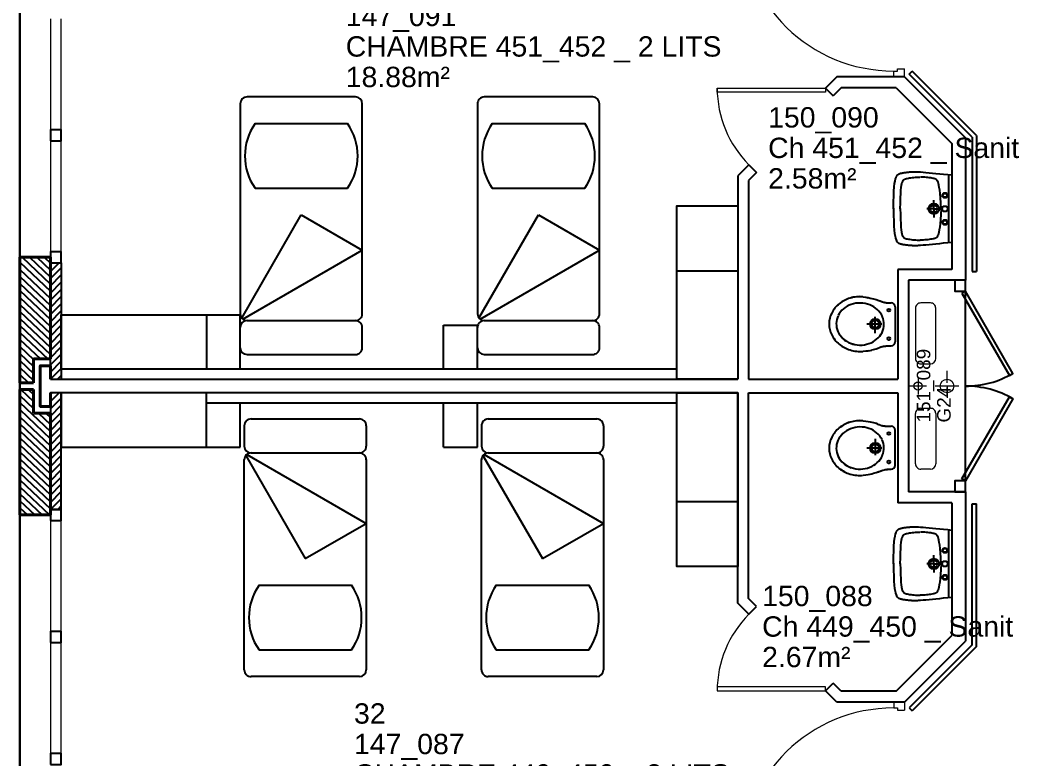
# Model space of a CAD drawing. Header units: metres. Extents: x -8 to 211, y -5 to 116.
# Drawn here: x 143.8 to 151.17, y 86.2 to 91.65 of the extents above; entities that cross this region are included whole.
import ezdxf

# ---------------------------------------------------------------- set-up
doc = ezdxf.new("R2010")
doc.units = ezdxf.units.M
doc.header["$LTSCALE"] = 0.6
doc.header["$MEASUREMENT"] = 0
doc.linetypes.add('CONTINU', pattern=[0])
doc.layers.get('0').update_dxf_attribs({"linetype": 'CONTINUOUS'})
for name, color, linetype in [('006 sanitaire', 5, 'CONTINUOUS'), ('009 main courante', 181, 'CONTINUOUS'), ('400 Lits', 150, 'CONTINUOUS'), ('A_AGENC', 204, 'CONTINUOUS'), ('A_EQMP', 142, 'CONTINUOUS'), ('A_Etiqu_Gaine', 8, 'CONTINUOUS'), ('A_Etiqu_Gaine_ancien', 8, 'CONTINUOUS'), ('A_Etiqu_Gaine_code', 8, 'CONTINUOUS'), ('A_Etiqu_Local', 8, 'CONTINUOUS'), ('A_Etiqu_Local_ancien', 8, 'CONTINUOUS'), ('A_HACH_CLOIS', 7, 'CONTINU'), ('A_HACH_STRUC', 7, 'CONTINUOUS'), ('A_MUR_CLOIS', 8, 'CONTINU'), ('A_MURS_ALÈG', 7, 'CONTINU')]:
    doc.layers.add(name, color=color, linetype=linetype)
for name, color, linetype, lineweight in [('A_CHASS', 4, 'CONTINU', 0), ('A_MURS_STRU', 7, 'CONTINU', 40), ('A_PORTE', 8, 'CONTINU', 0), ('A_SANI', 5, 'CONTINU', 0), ('CONTOUR', 54, 'CONTINUOUS', 30)]:
    doc.layers.add(name, color=color, linetype=linetype, lineweight=lineweight)
doc.styles.add('Attribut', font='arial.ttf')

# ---------------------------------------------------------------- blocks, each defined once
blk = doc.blocks.new('A_Etiqu_Local')
at = {"style": 'Attribut', "flags": 1}
for tag, p in [('CODE_HOPITAL', (-0.4463, 1.632)), ('CODE_SITE', (-0.4463, 1.407)), ('CODE_BATIMENT', (-0.4463, 1.182)), ('CODE_SECTEUR', (-0.4463, 0.957)), ('CODE_ETAGE', (-0.4463, 0.732)), ('NOM_NORMALISE', (-0.4463, -0.843)), ('SECTEUR_ACTIVITE', (-0.4463, -1.068)), ('SOUS_SECTEUR_ACTIVITE', (-0.4463, -1.293)), ('VOLUME', (-0.4463, -1.518)), ('SERVICE', (-0.4463, -1.743)), ('CODE_UG', (-0.4463, -1.968)), ('CODE_UA', (-0.4463, -2.193)), ('CODE_POLE', (-0.4463, -2.418)), ('OCCUPANT_EXTERNE', (-0.4463, -2.643)), ('DISPONIBILITE', (-0.4463, -2.868)), ('ACCES_HANDICAPES', (-0.4463, -3.093)), ('NATURE_SOL', (-0.4463, -3.318)), ('RISQUE_LABORATOIRE', (-0.4463, -3.543)), ('AMIANTE', (-0.4463, -3.768))]:
    blk.add_attdef(tag, p, '', height=0.15, dxfattribs=at)
at = {"layer": 'A_Etiqu_Local', "style": 'Attribut'}
for tag, p in [('CODE_PIECE', (-0.4463, 0.282)), ('NOM_USAGE', (-0.4463, 0.057)), ('SURFACE', (-0.4463, -0.168))]:
    blk.add_attdef(tag, p, '', height=0.15, dxfattribs=at)
at = {"layer": 'A_Etiqu_Local_ancien', "style": 'Attribut'}
blk.add_attdef('CODE_PIECE_ANCIEN', (-0.4463, 0.507), '', height=0.15, dxfattribs=at)
blk = doc.blocks.new('A_Etiqu_Gaine')
at = {"style": 'Attribut', "flags": 1}
for tag, p in [('CODE_HOPITAL', (-0.4323, 0.8651)), ('CODE_SITE', (-0.4323, 0.7151)), ('CODE_BATIMENT', (-0.4323, 0.5651)), ('CODE_SECTEUR', (-0.4323, 0.4151)), ('CODE_ETAGE', (-0.4323, 0.2651)), ('NOM_NORMALISE', (-0.4323, -0.3349)), ('SECTEUR_ACTIVITE', (-0.4323, -0.4849)), ('SOUS_SECTEUR_ACTIVITE', (-0.4323, -0.6349)), ('SURFACE', (-0.4323, -0.7849)), ('CODE_UG', (-0.4323, -0.9349)), ('CODE_POLE', (-0.4323, -1.0849)), ('AMIANTE', (-0.4323, -1.2349))]:
    blk.add_attdef(tag, p, '', height=0.1, dxfattribs=at)
at = {"layer": 'A_Etiqu_Gaine', "style": 'Attribut'}
blk.add_attdef('NOM_USAGE', (-0.4323, -0.1849), '', height=0.1, dxfattribs=at)
at = {"layer": 'A_Etiqu_Gaine_ancien', "style": 'Attribut'}
blk.add_attdef('CODE_PIECE_ANCIEN', (-0.4323, 0.1151), '', height=0.1, dxfattribs=at)
at = {"layer": 'A_Etiqu_Gaine_code', "style": 'Attribut'}
blk.add_attdef('CODE_PIECE', (-0.4323, -0.0349), '', height=0.1, dxfattribs=at)
blk = doc.blocks.new('A$C26E73A60')
at = {"layer": '006 sanitaire', "linetype": 'Continuous'}
for p, q in [((0.0233, 0.5101), (0.0278, 0.5167)), ((0.0278, 0.5167), (0.0302, 0.5195)), ((0.0302, 0.5195), (0.0327, 0.5219)), ((0.0327, 0.5219), (0.0354, 0.524)), ((0.0354, 0.524), (0.0382, 0.5259)), ((0.0382, 0.5259), (0.0413, 0.5276)), ((0.0413, 0.5276), (0.0447, 0.5291)), ((0.0447, 0.5291), (0.0483, 0.5305)), ((0.0483, 0.5305), (0.0524, 0.5317)), ((0.0524, 0.5317), (0.0568, 0.5328)), ((0.0568, 0.5328), (0.0616, 0.5339)), ((0.0616, 0.5339), (0.067, 0.5349)), ((0.067, 0.5349), (0.0727, 0.5359)), ((0.0727, 0.5359), (0.0787, 0.5369)), ((0.0787, 0.5369), (0.085, 0.5378)), ((0.085, 0.5378), (0.0915, 0.5386)), ((0.0915, 0.5386), (0.098, 0.5395)), ((0.098, 0.5395), (0.1046, 0.5402)), ((0.1046, 0.5402), (0.1111, 0.5409)), ((0.1111, 0.5409), (0.1175, 0.5415)), ((0.1175, 0.5415), (0.1237, 0.5421)), ((0.1237, 0.5421), (0.1296, 0.5425)), ((0.1296, 0.5425), (0.1353, 0.5429)), ((0.1353, 0.5429), (0.1409, 0.5432)), ((0.1409, 0.5432), (0.1465, 0.5434)), ((0.1465, 0.5434), (0.1522, 0.5435)), ((0.1522, 0.5435), (0.158, 0.5436)), ((0.158, 0.5436), (0.164, 0.5435)), ((0.164, 0.5435), (0.1704, 0.5433)), ((0.1704, 0.5433), (0.1772, 0.5431)), ((0.1772, 0.5431), (0.1845, 0.5427)), ((0.1845, 0.5427), (0.2008, 0.5416)), ((0.2008, 0.5416), (0.2194, 0.5402)), ((0.2194, 0.5402), (0.2401, 0.5384)), ((0.2401, 0.5384), (0.2627, 0.5362)), ((0.2627, 0.5362), (0.2872, 0.5339)), ((0.2872, 0.5339), (0.3133, 0.5313)), ((0.3133, 0.5313), (0.341, 0.5285)), ((0.341, 0.5285), (0.37, 0.5256)), ((0.37, 0.5256), (0.4003, 0.5225)), ((0.4003, 0.5225), (0.4317, 0.5194)), ((0.4068, 0.5194), (0.4068, 0.0241)), ((0.4317, 0.5194), (0.4317, 0.0241)), ((0.006, 0.4312), (0.0087, 0.4555)), ((0.0087, 0.4555), (0.0118, 0.4748)), ((0.0118, 0.4748), (0.0152, 0.4899)), ((0.0152, 0.4899), (0.0191, 0.5014)), ((0.0191, 0.5014), (0.0233, 0.5101)), ((0.0572, 0.4282), (0.0596, 0.4447)), ((0.0596, 0.4447), (0.0622, 0.4574)), ((0.0622, 0.4574), (0.0652, 0.4671)), ((0.0652, 0.4671), (0.0683, 0.4744)), ((0.0683, 0.4744), (0.0716, 0.4798)), ((0.0716, 0.4798), (0.0733, 0.482)), ((0.0733, 0.482), (0.0751, 0.4839)), ((0.0751, 0.4839), (0.077, 0.4856)), ((0.077, 0.4856), (0.0789, 0.487)), ((0.0789, 0.487), (0.081, 0.4883)), ((0.081, 0.4883), (0.0833, 0.4894)), ((0.0833, 0.4894), (0.0858, 0.4904)), ((0.0858, 0.4904), (0.0885, 0.4913)), ((0.0885, 0.4913), (0.0914, 0.4922)), ((0.0914, 0.4922), (0.0947, 0.493)), ((0.0947, 0.493), (0.102, 0.4946)), ((0.102, 0.4946), (0.1103, 0.4961)), ((0.1103, 0.4961), (0.1196, 0.4976)), ((0.1196, 0.4976), (0.1295, 0.499)), ((0.1295, 0.499), (0.14, 0.5003)), ((0.14, 0.5003), (0.1509, 0.5015)), ((0.1509, 0.5015), (0.162, 0.5025)), ((0.162, 0.5025), (0.1731, 0.5033)), ((0.1731, 0.5033), (0.1842, 0.5039)), ((0.1842, 0.5039), (0.195, 0.5043)), ((0.21, 0.5039), (0.1993, 0.5043)), ((0.2211, 0.5033), (0.21, 0.5039)), ((0.2322, 0.5025), (0.2211, 0.5033)), ((0.2433, 0.5015), (0.2322, 0.5025)), ((0.2542, 0.5003), (0.2433, 0.5015)), ((0.2647, 0.499), (0.2542, 0.5003)), ((0.2747, 0.4976), (0.2647, 0.499)), ((0.2839, 0.4961), (0.2747, 0.4976)), ((0.2922, 0.4946), (0.2839, 0.4961)), ((0.2996, 0.493), (0.2922, 0.4946)), ((0.3028, 0.4922), (0.2996, 0.493)), ((0.3057, 0.4913), (0.3028, 0.4922)), ((0.3084, 0.4904), (0.3057, 0.4913)), ((0.3109, 0.4894), (0.3084, 0.4904)), ((0.3132, 0.4883), (0.3109, 0.4894)), ((0.3153, 0.487), (0.3132, 0.4883)), ((0.3173, 0.4856), (0.3153, 0.487)), ((0.3191, 0.4839), (0.3173, 0.4856)), ((0.3209, 0.482), (0.3191, 0.4839)), ((0.3226, 0.4798), (0.3209, 0.482)), ((0.3259, 0.4744), (0.3226, 0.4798)), ((0.3291, 0.4671), (0.3259, 0.4744)), ((0.3322, 0.4574), (0.3291, 0.4671)), ((0.3353, 0.4447), (0.3322, 0.4574)), ((0.3382, 0.4282), (0.3353, 0.4447)), ((0.002, 0.3648), (0.0038, 0.4012)), ((0.0038, 0.4012), (0.006, 0.4312)), ((0.0521, 0.3508), (0.0534, 0.3819)), ((0.0534, 0.3819), (0.0551, 0.4075)), ((0.0551, 0.4075), (0.0572, 0.4282)), ((0.3412, 0.4075), (0.3382, 0.4282)), ((0.3441, 0.3819), (0.3412, 0.4075)), ((0.347, 0.3508), (0.3441, 0.3819)), ((0, 0.2698), (0.0008, 0.3212)), ((0.0008, 0.3212), (0.002, 0.3648)), ((0.0508, 0.2696), (0.0512, 0.3135)), ((0.0512, 0.3135), (0.0521, 0.3508)), ((0.2982, 0.2698), (0.2982, 0.333)), ((0.3499, 0.3135), (0.347, 0.3508)), ((0.3529, 0.2696), (0.3499, 0.3135)), ((0, 0.2737), (0.0008, 0.2223)), ((0.0008, 0.2223), (0.002, 0.1788)), ((0.0508, 0.2729), (0.0512, 0.229)), ((0.0512, 0.229), (0.0521, 0.1917)), ((0.2982, 0.2698), (0.2471, 0.2698)), ((0.2982, 0.2698), (0.2982, 0.2066)), ((0.2982, 0.2698), (0.3492, 0.2698)), ((0.3499, 0.229), (0.347, 0.1917)), ((0.3529, 0.2729), (0.3499, 0.229)), ((0.002, 0.1788), (0.0038, 0.1423)), ((0.0521, 0.1917), (0.0534, 0.1606)), ((0.0534, 0.1606), (0.0551, 0.135)), ((0.3441, 0.1606), (0.3412, 0.135)), ((0.347, 0.1917), (0.3441, 0.1606)), ((0.0038, 0.1423), (0.006, 0.1124)), ((0.006, 0.1124), (0.0087, 0.0881)), ((0.0087, 0.0881), (0.0118, 0.0687)), ((0.0551, 0.135), (0.0572, 0.1143)), ((0.0572, 0.1143), (0.0596, 0.0979)), ((0.0596, 0.0979), (0.0622, 0.0851)), ((0.0622, 0.0851), (0.0652, 0.0754)), ((0.0652, 0.0754), (0.0683, 0.0681)), ((0.3291, 0.0754), (0.3259, 0.0681)), ((0.3322, 0.0851), (0.3291, 0.0754)), ((0.3353, 0.0979), (0.3322, 0.0851)), ((0.3382, 0.1143), (0.3353, 0.0979)), ((0.3412, 0.135), (0.3382, 0.1143)), ((0.0118, 0.0687), (0.0152, 0.0537)), ((0.0152, 0.0537), (0.0191, 0.0422)), ((0.0191, 0.0422), (0.0233, 0.0334)), ((0.0233, 0.0334), (0.0278, 0.0268)), ((0.0278, 0.0268), (0.0302, 0.0241)), ((0.0302, 0.0241), (0.0327, 0.0217)), ((0.0327, 0.0217), (0.0354, 0.0195)), ((0.0354, 0.0195), (0.0382, 0.0176)), ((0.0382, 0.0176), (0.0413, 0.0159)), ((0.0413, 0.0159), (0.0447, 0.0144)), ((0.0447, 0.0144), (0.0483, 0.0131)), ((0.0483, 0.0131), (0.0524, 0.0119)), ((0.0524, 0.0119), (0.0568, 0.0108)), ((0.0568, 0.0108), (0.0616, 0.0097)), ((0.0616, 0.0097), (0.067, 0.0087)), ((0.067, 0.0087), (0.0727, 0.0077)), ((0.0683, 0.0681), (0.0716, 0.0627)), ((0.0716, 0.0627), (0.0733, 0.0605)), ((0.0727, 0.0077), (0.0787, 0.0067)), ((0.0733, 0.0605), (0.0751, 0.0586)), ((0.0751, 0.0586), (0.077, 0.0569)), ((0.077, 0.0569), (0.0789, 0.0555)), ((0.0787, 0.0067), (0.085, 0.0058)), ((0.0789, 0.0555), (0.081, 0.0542)), ((0.081, 0.0542), (0.0833, 0.0531)), ((0.0833, 0.0531), (0.0858, 0.0521)), ((0.085, 0.0058), (0.0915, 0.0049)), ((0.0858, 0.0521), (0.0885, 0.0512)), ((0.0885, 0.0512), (0.0914, 0.0503)), ((0.0914, 0.0503), (0.0947, 0.0495)), ((0.0915, 0.0049), (0.098, 0.0041)), ((0.0947, 0.0495), (0.102, 0.0479)), ((0.098, 0.0041), (0.1046, 0.0034)), ((0.102, 0.0479), (0.1103, 0.0464)), ((0.1046, 0.0034), (0.1111, 0.0027)), ((0.1103, 0.0464), (0.1196, 0.0449)), ((0.1111, 0.0027), (0.1175, 0.002)), ((0.1175, 0.002), (0.1237, 0.0015)), ((0.1196, 0.0449), (0.1297, 0.0435)), ((0.1237, 0.0015), (0.1296, 0.001)), ((0.1296, 0.001), (0.1353, 0.0006)), ((0.1297, 0.0435), (0.1403, 0.0422)), ((0.1353, 0.0006), (0.1409, 0.0004)), ((0.1403, 0.0422), (0.1514, 0.041)), ((0.1409, 0.0004), (0.1465, 0.0001)), ((0.1465, 0.0001), (0.1522, 0)), ((0.1514, 0.041), (0.1627, 0.04)), ((0.1522, 0), (0.158, 0)), ((0.158, 0), (0.164, 0.0001)), ((0.1627, 0.04), (0.1743, 0.0392)), ((0.164, 0.0001), (0.1704, 0.0002)), ((0.1704, 0.0002), (0.1772, 0.0005)), ((0.1743, 0.0392), (0.1858, 0.0385)), ((0.1772, 0.0005), (0.1845, 0.0009)), ((0.1845, 0.0009), (0.2008, 0.002)), ((0.1858, 0.0385), (0.1971, 0.0382)), ((0.2085, 0.0385), (0.1971, 0.0382)), ((0.2008, 0.002), (0.2194, 0.0034)), ((0.22, 0.0392), (0.2085, 0.0385)), ((0.2194, 0.0034), (0.2401, 0.0052)), ((0.2315, 0.04), (0.22, 0.0392)), ((0.2429, 0.041), (0.2315, 0.04)), ((0.2401, 0.0052), (0.2627, 0.0073)), ((0.2539, 0.0422), (0.2429, 0.041)), ((0.2646, 0.0435), (0.2539, 0.0422)), ((0.2627, 0.0073), (0.2872, 0.0097)), ((0.2746, 0.0449), (0.2646, 0.0435)), ((0.2839, 0.0464), (0.2746, 0.0449)), ((0.2922, 0.0479), (0.2839, 0.0464)), ((0.2872, 0.0097), (0.3133, 0.0123)), ((0.2996, 0.0495), (0.2922, 0.0479)), ((0.3028, 0.0503), (0.2996, 0.0495)), ((0.3057, 0.0512), (0.3028, 0.0503)), ((0.3084, 0.0521), (0.3057, 0.0512)), ((0.3109, 0.0531), (0.3084, 0.0521)), ((0.3132, 0.0542), (0.3109, 0.0531)), ((0.3153, 0.0555), (0.3132, 0.0542)), ((0.3133, 0.0123), (0.341, 0.0151)), ((0.3173, 0.0569), (0.3153, 0.0555)), ((0.3191, 0.0586), (0.3173, 0.0569)), ((0.3209, 0.0605), (0.3191, 0.0586)), ((0.3226, 0.0627), (0.3209, 0.0605)), ((0.3259, 0.0681), (0.3226, 0.0627)), ((0.341, 0.0151), (0.37, 0.018)), ((0.37, 0.018), (0.4003, 0.021)), ((0.4003, 0.021), (0.4317, 0.0241))]:
    blk.add_line(p, q, dxfattribs=at)
for centre, radius in [((0.3797, 0.3693), 0.0189), ((0.3797, 0.3693), 0.0144), ((0.2982, 0.2698), 0.0387), ((0.2982, 0.2698), 0.0274), ((0.3797, 0.2698), 0.0204), ((0.3797, 0.1703), 0.0189), ((0.3797, 0.1703), 0.0144)]:
    blk.add_circle(centre, radius, dxfattribs=at)

msp = doc.modelspace()

# ---------------------------------------------------------------- hatches: boundary and pattern name
at = {"layer": 'A_HACH_CLOIS'}
h = msp.add_hatch(dxfattribs=at)
h.set_pattern_fill('ANSI31', color=8, scale=0.3, style=0)
h.set_pattern_definition([(45, (144.02486, 88.996545), (-0.0265165, 0.0265165), [])])
h.paths.add_polyline_path([(144.1049, 89.8562), (144.0249, 89.8562), (144.0249, 88.9965), (144.1049, 88.9965)])
h = msp.add_hatch(dxfattribs=at)
h.set_pattern_fill('ANSI31', color=8, scale=0.3, style=0)
h.set_pattern_definition([(45, (144.02486, 88.03606), (-0.0265165, 0.0265165), [])])
h.paths.add_polyline_path([(144.1049, 88.8962), (144.0249, 88.8962), (144.0249, 88.0361), (144.1049, 88.0361)])
at = {"layer": 'A_HACH_STRUC', "linetype": 'Continuous'}
h = msp.add_hatch(dxfattribs=at)
h.set_pattern_fill('ANSI31', color=8, scale=0.3, angle=-88.5553, style=0)
h.set_pattern_definition([(316.4447, (143.799855, 87.996454), (0.02583954, 0.0271766), [])])
h.paths.add_polyline_path([(144.0249, 89.8962), (143.7999, 89.8962), (143.7999, 88.9713), (143.8999, 88.9713), (143.8999, 89.1463), (144.0249, 89.1463)])
h.paths.add_polyline_path([(144.0249, 88.7463), (143.8999, 88.7463), (143.8999, 88.9213), (143.7999, 88.9213), (143.7999, 87.9965), (144.0249, 87.9965), (144.0249, 88.0361)])

# ---------------------------------------------------------------- linework, layer by layer
at = {"layer": '006 sanitaire', "color": 8, "linetype": 'Continuous'}
for p, q in [((150.0193, 89.6045), (150.0386, 89.6016)), ((150.0386, 89.6016), (150.0558, 89.5987)), ((150.0386, 89.6012), (150.0558, 89.5983)), ((150.0558, 89.5987), (150.071, 89.5958)), ((150.071, 89.5958), (150.0843, 89.593)), ((150.071, 89.5954), (150.0843, 89.5926)), ((150.0843, 89.593), (150.096, 89.5903)), ((150.0843, 89.5926), (150.096, 89.5899)), ((150.096, 89.5903), (150.1061, 89.5876)), ((150.1061, 89.5876), (150.1149, 89.5851)), ((150.1061, 89.5873), (150.1149, 89.5847)), ((150.1149, 89.5847), (150.1225, 89.5824)), ((150.1225, 89.5827), (150.1291, 89.5805)), ((150.1291, 89.5801), (150.1348, 89.5781)), ((150.1348, 89.5785), (150.1374, 89.5775)), ((150.1374, 89.5771), (150.1399, 89.5762)), ((150.1399, 89.5762), (150.1422, 89.5754)), ((150.1422, 89.5754), (150.1444, 89.5745)), ((150.1444, 89.5749), (150.1466, 89.5741)), ((150.1444, 89.5745), (150.1466, 89.5737)), ((150.1466, 89.5737), (150.1487, 89.5729)), ((150.1487, 89.5729), (150.1507, 89.5722)), ((150.1507, 89.5725), (150.1528, 89.5718)), ((150.1507, 89.5722), (150.1528, 89.5714)), ((150.1528, 89.5714), (150.1548, 89.5707)), ((150.1548, 89.5711), (150.1569, 89.5703)), ((150.1569, 89.5703), (150.159, 89.5696)), ((150.159, 89.5696), (150.1612, 89.5689)), ((150.159, 89.5692), (150.1612, 89.5685)), ((150.1612, 89.5685), (150.1634, 89.5678)), ((150.1634, 89.5681), (150.1657, 89.5674)), ((150.1634, 89.5678), (150.1657, 89.5671)), ((150.1657, 89.5671), (150.1679, 89.5664)), ((150.1679, 89.5668), (150.1702, 89.5661)), ((150.1679, 89.5664), (150.1702, 89.5657)), ((150.1702, 89.5661), (150.1725, 89.5655)), ((150.1725, 89.5655), (150.1748, 89.5649)), ((150.1725, 89.5651), (150.1748, 89.5645)), ((150.1748, 89.5649), (150.1771, 89.5643)), ((150.1748, 89.5645), (150.1771, 89.5639)), ((150.1771, 89.5643), (150.1793, 89.5638)), ((150.1771, 89.5639), (150.1793, 89.5634)), ((150.1793, 89.5638), (150.1837, 89.5629)), ((150.1793, 89.5634), (150.1837, 89.5626)), ((150.1837, 89.5629), (150.1881, 89.5622)), ((150.1837, 89.5626), (150.1881, 89.5618)), ((150.1881, 89.5618), (150.1924, 89.5613)), ((150.1924, 89.5613), (150.1966, 89.5609)), ((150.1966, 89.5613), (150.2009, 89.561)), ((150.2009, 89.5606), (150.2052, 89.5604)), ((150.2052, 89.5604), (150.2096, 89.5603)), ((150.2096, 89.5603), (150.214, 89.5602)), ((150.214, 89.5602), (150.2186, 89.5602)), ((150.2186, 89.5606), (150.2234, 89.5606)), ((150.2186, 89.5602), (150.2234, 89.5602)), ((150.2234, 89.5606), (150.2265, 89.5604)), ((150.2554, 89.5301), (150.2554, 89.2729)), ((150.1584, 89.4043), (150.0461, 89.4043)), ((150.1096, 89.3359), (150.1096, 89.458)), ((150.0193, 89.2037), (150.0386, 89.2054)), ((150.0386, 89.2058), (150.0558, 89.2079)), ((150.0386, 89.2054), (150.0558, 89.2075)), ((150.0558, 89.2075), (150.071, 89.21)), ((150.071, 89.21), (150.0843, 89.2126)), ((150.0843, 89.213), (150.096, 89.2158)), ((150.096, 89.2158), (150.1061, 89.2188)), ((150.096, 89.2155), (150.1061, 89.2184)), ((150.1061, 89.2184), (150.1149, 89.2213)), ((150.1149, 89.2217), (150.1225, 89.2245)), ((150.1225, 89.2241), (150.1291, 89.2268)), ((150.1291, 89.2272), (150.1348, 89.2296)), ((150.1348, 89.2296), (150.1374, 89.2307)), ((150.1374, 89.2307), (150.1399, 89.2317)), ((150.1399, 89.2317), (150.1422, 89.2327)), ((150.1422, 89.2327), (150.1444, 89.2336)), ((150.1444, 89.2332), (150.1466, 89.234)), ((150.1466, 89.2344), (150.1487, 89.2351)), ((150.1487, 89.2348), (150.1507, 89.2355)), ((150.1507, 89.2358), (150.1528, 89.2365)), ((150.1507, 89.2355), (150.1528, 89.2361)), ((150.1528, 89.2361), (150.1548, 89.2367)), ((150.1548, 89.2371), (150.1569, 89.2377)), ((150.1548, 89.2367), (150.1569, 89.2373)), ((150.1569, 89.2377), (150.159, 89.2382)), ((150.159, 89.2382), (150.1612, 89.2387)), ((150.1612, 89.2387), (150.1634, 89.2392)), ((150.1612, 89.2383), (150.1634, 89.2388)), ((150.1634, 89.2392), (150.1657, 89.2396)), ((150.1634, 89.2388), (150.1657, 89.2392)), ((150.1657, 89.2392), (150.1679, 89.2396)), ((150.1679, 89.24), (150.1702, 89.2404)), ((150.1679, 89.2396), (150.1702, 89.24)), ((150.1702, 89.24), (150.1725, 89.2403)), ((150.1725, 89.2403), (150.1748, 89.2406)), ((150.1748, 89.241), (150.1771, 89.2413)), ((150.1771, 89.2413), (150.1793, 89.2415)), ((150.1793, 89.2415), (150.1837, 89.242)), ((150.1837, 89.242), (150.1881, 89.2423)), ((150.1837, 89.2416), (150.1881, 89.242)), ((150.1881, 89.2423), (150.1924, 89.2426)), ((150.1924, 89.2426), (150.1966, 89.2428)), ((150.1966, 89.2428), (150.2009, 89.243)), ((150.1966, 89.2424), (150.2009, 89.2426)), ((150.2009, 89.2426), (150.2052, 89.2427)), ((150.2052, 89.2427), (150.2096, 89.2428)), ((150.2096, 89.2428), (150.214, 89.2428)), ((150.214, 89.2432), (150.2186, 89.2432)), ((150.2186, 89.2432), (150.2234, 89.2432)), ((150.2186, 89.2428), (150.2234, 89.2428)), ((150.2234, 89.2432), (150.2265, 89.2433)), ((150.2234, 89.2428), (150.2265, 89.2429)), ((150.0193, 88.6898), (150.0386, 88.6881)), ((150.0386, 88.6881), (150.0558, 88.686)), ((150.0558, 88.686), (150.071, 88.6836)), ((150.0558, 88.6856), (150.071, 88.6832)), ((150.071, 88.6836), (150.0843, 88.6809)), ((150.071, 88.6832), (150.0843, 88.6805)), ((150.0843, 88.6809), (150.096, 88.6781)), ((150.0843, 88.6805), (150.096, 88.6777)), ((150.096, 88.6781), (150.1061, 88.6752)), ((150.1061, 88.6752), (150.1149, 88.6722)), ((150.1149, 88.6722), (150.1225, 88.6694)), ((150.1149, 88.6719), (150.1225, 88.669)), ((150.1225, 88.6694), (150.1291, 88.6667)), ((150.1225, 88.669), (150.1291, 88.6664)), ((150.1291, 88.6667), (150.1348, 88.6643)), ((150.1291, 88.6664), (150.1348, 88.6639)), ((150.1348, 88.6643), (150.1374, 88.6632)), ((150.1374, 88.6632), (150.1399, 88.6622)), ((150.1399, 88.6622), (150.1422, 88.6612)), ((150.1422, 88.6612), (150.1444, 88.6604)), ((150.1422, 88.6609), (150.1444, 88.66)), ((150.1444, 88.6604), (150.1466, 88.6595)), ((150.1444, 88.66), (150.1466, 88.6592)), ((150.1466, 88.6595), (150.1487, 88.6588)), ((150.1466, 88.6592), (150.1487, 88.6584)), ((150.1487, 88.6588), (150.1507, 88.6581)), ((150.1487, 88.6584), (150.1507, 88.6577)), ((150.1507, 88.6577), (150.1528, 88.657)), ((150.1528, 88.6574), (150.1548, 88.6568)), ((150.1528, 88.657), (150.1548, 88.6564)), ((150.1548, 88.6564), (150.1569, 88.6559)), ((150.1569, 88.6562), (150.159, 88.6557)), ((150.1569, 88.6559), (150.159, 88.6553)), ((150.159, 88.6553), (150.1612, 88.6548)), ((150.1612, 88.6552), (150.1634, 88.6547)), ((150.1612, 88.6548), (150.1634, 88.6544)), ((150.1634, 88.6544), (150.1657, 88.6539)), ((150.1657, 88.6543), (150.1679, 88.6539)), ((150.1679, 88.6535), (150.1702, 88.6532)), ((150.1702, 88.6536), (150.1725, 88.6532)), ((150.1702, 88.6532), (150.1725, 88.6528)), ((150.1725, 88.6532), (150.1748, 88.6529)), ((150.1725, 88.6528), (150.1748, 88.6525)), ((150.1748, 88.6529), (150.1771, 88.6526)), ((150.1771, 88.6526), (150.1793, 88.6524)), ((150.1771, 88.6522), (150.1793, 88.652)), ((150.1793, 88.6524), (150.1837, 88.6519)), ((150.1793, 88.652), (150.1837, 88.6516)), ((150.1837, 88.6519), (150.1881, 88.6516)), ((150.1881, 88.6516), (150.1924, 88.6513)), ((150.1924, 88.6513), (150.1966, 88.6511)), ((150.1924, 88.6509), (150.1966, 88.6507)), ((150.1966, 88.6507), (150.2009, 88.6506)), ((150.2009, 88.6509), (150.2052, 88.6508)), ((150.2009, 88.6506), (150.2052, 88.6505)), ((150.2052, 88.6508), (150.2096, 88.6508)), ((150.2052, 88.6505), (150.2096, 88.6504)), ((150.2096, 88.6508), (150.214, 88.6508)), ((150.2096, 88.6504), (150.214, 88.6504)), ((150.214, 88.6508), (150.2186, 88.6507)), ((150.214, 88.6504), (150.2186, 88.6504)), ((150.2186, 88.6507), (150.2234, 88.6507)), ((150.2234, 88.6507), (150.2265, 88.6506)), ((150.2554, 88.3635), (150.2554, 88.6206)), ((150.1096, 88.558), (150.1096, 88.4359)), ((150.1584, 88.4896), (150.0461, 88.4896)), ((150.1584, 88.4892), (150.0461, 88.4892)), ((150.0193, 88.289), (150.0386, 88.292)), ((150.0386, 88.2923), (150.0558, 88.2952)), ((150.0558, 88.2952), (150.071, 88.2981)), ((150.071, 88.2977), (150.0843, 88.3005)), ((150.0843, 88.3005), (150.096, 88.3033)), ((150.096, 88.3037), (150.1061, 88.3063)), ((150.096, 88.3033), (150.1061, 88.3059)), ((150.1061, 88.3059), (150.1149, 88.3084)), ((150.1149, 88.3088), (150.1225, 88.3112)), ((150.1225, 88.3112), (150.1291, 88.3134)), ((150.1291, 88.3134), (150.1348, 88.3155)), ((150.1291, 88.313), (150.1348, 88.3151)), ((150.1348, 88.3155), (150.1374, 88.3164)), ((150.1348, 88.3151), (150.1374, 88.316)), ((150.1374, 88.3164), (150.1399, 88.3173)), ((150.1374, 88.316), (150.1399, 88.3169)), ((150.1399, 88.3173), (150.1422, 88.3182)), ((150.1399, 88.3169), (150.1422, 88.3178)), ((150.1422, 88.3182), (150.1444, 88.319)), ((150.1422, 88.3178), (150.1444, 88.3186)), ((150.1444, 88.319), (150.1466, 88.3198)), ((150.1466, 88.3198), (150.1487, 88.3206)), ((150.1466, 88.3195), (150.1487, 88.3202)), ((150.1487, 88.3206), (150.1507, 88.3214)), ((150.1487, 88.3202), (150.1507, 88.321)), ((150.1507, 88.3214), (150.1528, 88.3221)), ((150.1528, 88.3221), (150.1548, 88.3229)), ((150.1528, 88.3217), (150.1548, 88.3225)), ((150.1548, 88.3229), (150.1569, 88.3236)), ((150.1548, 88.3225), (150.1569, 88.3232)), ((150.1569, 88.3236), (150.159, 88.3243)), ((150.159, 88.3239), (150.1612, 88.3247)), ((150.1612, 88.3251), (150.1634, 88.3258)), ((150.1634, 88.3258), (150.1657, 88.3265)), ((150.1657, 88.3265), (150.1679, 88.3272)), ((150.1657, 88.3261), (150.1679, 88.3268)), ((150.1679, 88.3272), (150.1702, 88.3278)), ((150.1702, 88.3274), (150.1725, 88.3281)), ((150.1725, 88.3281), (150.1748, 88.3287)), ((150.1748, 88.3287), (150.1771, 88.3292)), ((150.1771, 88.3296), (150.1793, 88.3301)), ((150.1793, 88.3301), (150.1837, 88.331)), ((150.1837, 88.331), (150.1881, 88.3317)), ((150.1837, 88.3306), (150.1881, 88.3313)), ((150.1881, 88.3317), (150.1924, 88.3322)), ((150.1881, 88.3313), (150.1924, 88.3319)), ((150.1924, 88.3322), (150.1966, 88.3327)), ((150.1924, 88.3319), (150.1966, 88.3323)), ((150.1966, 88.3327), (150.2009, 88.333)), ((150.1966, 88.3323), (150.2009, 88.3326)), ((150.2009, 88.333), (150.2052, 88.3332)), ((150.2009, 88.3326), (150.2052, 88.3328)), ((150.2052, 88.3328), (150.2096, 88.3329)), ((150.2096, 88.3333), (150.214, 88.3333)), ((150.214, 88.3333), (150.2186, 88.3334)), ((150.214, 88.333), (150.2186, 88.333)), ((150.2186, 88.333), (150.2234, 88.333)), ((150.2234, 88.3334), (150.2265, 88.3335)), ((150.2234, 88.333), (150.2265, 88.3331))]:
    msp.add_line(p, q, dxfattribs=at)
for centre, radius in [((150.2093, 89.5068), 0.0105), ((150.2093, 89.5065), 0.0105), ((150.1096, 89.4043), 0.0383), ((150.1096, 89.4039), 0.0276), ((150.2093, 89.2965), 0.0105), ((150.2093, 88.5967), 0.0105), ((150.1096, 88.4896), 0.0383), ((150.1096, 88.4892), 0.0383), ((150.1096, 88.4896), 0.0276), ((150.1096, 88.4892), 0.0276), ((150.2093, 88.3867), 0.0105)]:
    msp.add_circle(centre, radius, dxfattribs=at)
for centre, radius, start, end in [((149.9726, 89.3927), 0.2069, 128.66279, 153.37745), ((149.9726, 89.3924), 0.2069, 128.66279, 153.37745), ((149.9883, 89.3727), 0.232, 106.21991, 128.66193), ((149.9891, 89.3819), 0.1761, 108.91066, 130.2683), ((149.996, 89.3466), 0.2596, 85.01967, 106.22076), ((149.996, 89.3462), 0.2596, 85.01967, 106.22076), ((149.9964, 89.3606), 0.1986, 68.71824, 108.91928), ((150.0046, 89.3816), 0.1761, 47.35982, 68.71746), ((150.2254, 89.5301), 0.03, 359.99998, 87.81649), ((149.9475, 89.4053), 0.1787, 153.37703, 180.00001), ((149.9774, 89.3961), 0.1581, 130.26738, 153.68959), ((150.0168, 89.3952), 0.1581, 23.93857, 47.36079), ((149.9483, 89.4053), 0.1796, 180.00042, 206.51893), ((149.9592, 89.4047), 0.1377, 153.69118, 203.91568), ((150.0354, 89.4035), 0.1377, 333.69025, 23.93902), ((150.0354, 89.4031), 0.1377, 333.69025, 23.93902), ((149.9754, 89.4188), 0.2098, 206.51896, 231.02157), ((149.9754, 89.4185), 0.2098, 206.51896, 231.02157), ((149.9778, 89.4134), 0.1581, 203.93857, 227.36079), ((150.0171, 89.4126), 0.1581, 310.26808, 333.6903), ((150.0171, 89.4122), 0.1581, 310.26808, 333.6903), ((149.9911, 89.4379), 0.2348, 231.02128, 253.30031), ((149.99, 89.4266), 0.1761, 227.36056, 248.7182), ((149.99, 89.4263), 0.1761, 227.36056, 248.7182), ((149.9982, 89.4476), 0.1986, 248.71743, 288.88532), ((149.9982, 89.4473), 0.1986, 248.71743, 288.88532), ((150.0055, 89.4263), 0.1761, 288.91066, 310.2683), ((150.2254, 89.2733), 0.03, 272.18353, 359.99998), ((149.9983, 89.462), 0.26, 253.30068, 274.46337), ((149.9911, 88.4556), 0.2348, 106.69913, 128.97816), ((149.9911, 88.4552), 0.2348, 106.69913, 128.97816), ((149.9983, 88.4315), 0.26, 85.53723, 106.69992), ((149.9983, 88.4312), 0.26, 85.53723, 106.69992), ((149.9754, 88.4751), 0.2098, 128.97884, 153.48144), ((149.9778, 88.4805), 0.1581, 132.63973, 156.06195), ((149.9778, 88.4802), 0.1581, 132.63973, 156.06195), ((149.99, 88.4669), 0.1761, 111.2818, 132.63944), ((149.9982, 88.4463), 0.1986, 71.08941, 111.2684), ((150.0055, 88.4676), 0.1761, 49.73246, 71.09011), ((150.0055, 88.4672), 0.1761, 49.73246, 71.09011), ((150.0171, 88.4814), 0.1581, 26.30915, 49.73137), ((150.2254, 88.6206), 0.03, 359.99998, 87.81648), ((150.2254, 88.6203), 0.03, 359.99998, 87.81648), ((149.9483, 88.4886), 0.1796, 153.48091, 179.99942), ((149.9483, 88.4882), 0.1796, 153.48091, 179.99942), ((149.9592, 88.4888), 0.1377, 156.0615, 206.3221), ((149.9592, 88.4884), 0.1377, 156.0615, 206.3221), ((150.0354, 88.49), 0.1377, 336.0615, 26.28815), ((149.9475, 88.4886), 0.1787, 179.99999, 206.62297), ((149.9475, 88.4882), 0.1787, 179.99999, 206.62297), ((149.9726, 88.5012), 0.2069, 206.62255, 231.33721), ((149.9774, 88.4979), 0.1581, 206.30986, 229.73207), ((149.9774, 88.4975), 0.1581, 206.30986, 229.73207), ((149.9891, 88.5116), 0.1761, 229.73246, 251.09011), ((149.9891, 88.5112), 0.1761, 229.73246, 251.09011), ((150.0046, 88.5116), 0.1761, 291.2818, 312.63944), ((150.0168, 88.4987), 0.1581, 312.63973, 336.06195), ((150.0168, 88.4983), 0.1581, 312.63973, 336.06195), ((150.2254, 88.3631), 0.03, 272.18353, 359.99998), ((149.9883, 88.5208), 0.232, 231.3375, 253.77953), ((149.9883, 88.5204), 0.232, 231.3375, 253.77953), ((149.996, 88.5473), 0.2596, 253.77984, 274.98093), ((149.9964, 88.5329), 0.1986, 251.08941, 291.29174)]:
    msp.add_arc(centre, radius, start, end, dxfattribs=at)
at = {"layer": '009 main courante', "color": 8, "linetype": 'Continuous'}
for p, q in [((150.3603, 91.2474), (150.3815, 91.2686)), ((150.8249, 90.7827), (150.3603, 91.2474)), ((150.8549, 90.7951), (150.3815, 91.2686)), ((150.8549, 90.7951), (150.8549, 89.7917)), ((150.8249, 90.7827), (150.8249, 89.7917)), ((150.8249, 89.7918), (150.8549, 89.7917)), ((150.8249, 88.0785), (150.8549, 88.0785)), ((150.8249, 87.0375), (150.8249, 88.0785)), ((150.8549, 87.0251), (150.8549, 88.0785)), ((150.8249, 87.0375), (150.3603, 86.5729)), ((150.8549, 87.0251), (150.3815, 86.5517)), ((150.3603, 86.5729), (150.3815, 86.5517))]:
    msp.add_line(p, q, dxfattribs=at)
at = {"layer": '400 Lits', "color": 8, "linetype": 'Continuous'}
for p, q in [((145.4249, 91.0294), (145.4249, 89.4791)), ((146.2749, 91.0794), (145.4749, 91.0794)), ((146.3249, 89.4791), (146.3249, 91.0294)), ((147.1749, 91.0294), (147.1749, 89.4791)), ((148.0249, 91.0794), (147.2249, 91.0794)), ((148.0749, 89.4791), (148.0749, 91.0294)), ((145.5341, 90.8826), (146.2157, 90.8826)), ((147.2841, 90.8826), (147.9657, 90.8826)), ((145.5341, 90.4055), (146.2157, 90.4055)), ((147.2841, 90.4055), (147.9657, 90.4055)), ((145.4358, 89.4482), (145.8749, 90.2088)), ((145.8749, 90.2088), (146.3249, 89.949)), ((147.1858, 89.4482), (147.6249, 90.2088)), ((147.6249, 90.2088), (148.0749, 89.949)), ((145.4438, 89.4402), (146.3249, 89.949)), ((147.1938, 89.4402), (148.0749, 89.949)), ((145.4749, 89.4294), (146.2749, 89.4294)), ((145.4749, 89.4294), (146.2749, 89.4294)), ((145.4749, 89.4294), (146.2749, 89.4294)), ((147.2249, 89.4294), (148.0249, 89.4294)), ((147.2249, 89.4294), (148.0249, 89.4294)), ((147.2249, 89.4294), (148.0249, 89.4294)), ((145.4249, 89.2294), (145.4249, 89.3794)), ((146.3249, 89.2294), (146.3249, 89.3794)), ((147.1749, 89.2294), (147.1749, 89.3794)), ((148.0749, 89.2294), (148.0749, 89.3794)), ((145.4749, 89.1794), (146.2749, 89.1794)), ((147.2249, 89.1794), (148.0249, 89.1794)), ((145.5044, 88.7038), (146.3044, 88.7038)), ((147.2544, 88.7038), (148.0544, 88.7038)), ((145.4544, 88.6538), (145.4544, 88.5038)), ((146.3544, 88.6538), (146.3544, 88.5038)), ((147.2044, 88.6538), (147.2044, 88.5038)), ((148.1044, 88.6538), (148.1044, 88.5038)), ((145.4732, 88.4429), (146.3544, 87.9342)), ((145.5044, 88.4538), (146.3044, 88.4538)), ((145.5044, 88.4538), (146.3044, 88.4538)), ((145.5044, 88.4538), (146.3044, 88.4538)), ((147.2232, 88.4429), (148.1044, 87.9342)), ((147.2544, 88.4538), (148.0544, 88.4538)), ((147.2544, 88.4538), (148.0544, 88.4538)), ((147.2544, 88.4538), (148.0544, 88.4538)), ((145.4544, 86.8538), (145.4544, 88.4041)), ((145.4652, 88.435), (145.9044, 87.6744)), ((146.3544, 88.4041), (146.3544, 86.8538)), ((147.2044, 86.8538), (147.2044, 88.4041)), ((147.2152, 88.435), (147.6544, 87.6744)), ((148.1044, 88.4041), (148.1044, 86.8538)), ((145.9044, 87.6744), (146.3544, 87.9342)), ((147.6544, 87.6744), (148.1044, 87.9342)), ((145.5636, 87.4777), (146.2451, 87.4777)), ((147.3136, 87.4777), (147.9951, 87.4777)), ((145.5636, 87.0006), (146.2451, 87.0006)), ((147.3136, 87.0006), (147.9951, 87.0006)), ((146.3044, 86.8038), (145.5044, 86.8038)), ((148.0544, 86.8038), (147.2544, 86.8038))]:
    msp.add_line(p, q, dxfattribs=at)
for centre, radius, start, end in [((145.4749, 91.0294), 0.05, 90.00168, 180.00176), ((146.2749, 91.0294), 0.05, 359.99948, 89.99937), ((147.2249, 91.0294), 0.05, 90.00168, 180.00176), ((148.0249, 91.0294), 0.05, 359.99948, 89.99937), ((145.8749, 90.6441), 0.416, 145.00777, 214.99254), ((145.8749, 90.6441), 0.416, 325.00791, 34.99193), ((147.6249, 90.6441), 0.416, 145.00777, 214.99254), ((147.6249, 90.6441), 0.416, 325.00791, 34.99193), ((145.4749, 89.4794), 0.05, 179.99948, 269.99937), ((146.2749, 89.4794), 0.05, 270.00168, 0.00176), ((147.2249, 89.4794), 0.05, 179.99948, 269.99937), ((148.0249, 89.4794), 0.05, 270.00168, 0.00176), ((145.4749, 89.3794), 0.05, 90.00053, 180.00062), ((146.2749, 89.3794), 0.05, 359.99824, 89.99832), ((147.2249, 89.3794), 0.05, 90.00053, 180.00062), ((148.0249, 89.3794), 0.05, 359.99824, 89.99832), ((145.4749, 89.2294), 0.05, 179.99948, 269.99937), ((146.2749, 89.2294), 0.05, 270.00168, 0.00176), ((147.2249, 89.2294), 0.05, 179.99948, 269.99937), ((148.0249, 89.2294), 0.05, 270.00168, 0.00176), ((145.5044, 88.6538), 0.05, 90.00053, 180.00062), ((146.3044, 88.6538), 0.05, 359.99824, 89.99832), ((147.2544, 88.6538), 0.05, 90.00053, 180.00062), ((148.0544, 88.6538), 0.05, 359.99824, 89.99832), ((145.5044, 88.5038), 0.05, 179.99948, 269.99937), ((145.5044, 88.4038), 0.05, 90.00053, 180.00062), ((146.3044, 88.5038), 0.05, 270.00225, 0.00233), ((146.3044, 88.4038), 0.05, 359.99824, 89.99832), ((147.2544, 88.5038), 0.05, 179.99948, 269.99937), ((147.2544, 88.4038), 0.05, 90.00053, 180.00062), ((148.0544, 88.5038), 0.05, 270.00225, 0.00233), ((148.0544, 88.4038), 0.05, 359.99824, 89.99832), ((145.9044, 87.2391), 0.416, 145.00777, 214.99254), ((145.9044, 87.2391), 0.416, 325.00791, 34.99193), ((147.6544, 87.2391), 0.416, 145.00777, 214.99254), ((147.6544, 87.2391), 0.416, 325.00791, 34.99193), ((145.5044, 86.8538), 0.05, 179.99824, 269.99832), ((146.3044, 86.8538), 0.05, 270.00063, 0.00052), ((147.2544, 86.8538), 0.05, 179.99824, 269.99832), ((148.0544, 86.8538), 0.05, 270.00063, 0.00052)]:
    msp.add_arc(centre, radius, start, end, dxfattribs=at)
at = {"layer": 'A_AGENC', "color": 8, "linetype": 'Continuous'}
for points in [[(150.7749, 89.7265), (150.6949, 89.7265), (150.6949, 89.6465), (150.7749, 89.6465)], [(150.7749, 88.2465), (150.6949, 88.2465), (150.6949, 88.1665), (150.7749, 88.1665), (150.7749, 89.7265)]]:
    msp.add_lwpolyline(points, dxfattribs=at)
for points in [[(150.7489, 89.6315), (151.0989, 89.0253), (151.1249, 89.0403), (150.7749, 89.6465)], [(150.7489, 88.2615), (151.0989, 88.8677), (151.1249, 88.8527), (150.7749, 88.2465)]]:
    msp.add_lwpolyline(points, close=True, dxfattribs=at)
for centre, start, end in [((150.7749, 89.6465), 270, 300), ((150.7749, 88.2465), 59.99999, 90)]:
    msp.add_arc(centre, 0.7, start, end, dxfattribs=at)
at = {"layer": 'A_CHASS', "color": 8, "linetype": 'Continuous'}
for p, q in [((144.0249, 91.6562), (144.0249, 89.9362)), ((144.1049, 89.9362), (144.1049, 91.6562)), ((144.0249, 88.9965), (144.1049, 88.9965)), ((144.0249, 87.9561), (144.0249, 86.2361)), ((144.1049, 86.2361), (144.1049, 87.9561))]:
    msp.add_line(p, q, dxfattribs=at)
at = {"layer": 'A_EQMP', "color": 8, "linetype": 'Continuous'}
for p, q in [((148.6449, 89.7967), (149.0949, 89.7967)), ((145.4249, 89.0716), (145.4249, 89.4714)), ((146.9249, 89.396), (147.1749, 89.396)), ((146.9249, 89.0709), (146.9249, 89.396)), ((147.1749, 89.0716), (147.1749, 89.3967)), ((148.6449, 88.821), (145.1749, 88.821)), ((145.4249, 88.4965), (145.4249, 88.8217)), ((146.9249, 88.4958), (146.9249, 88.821)), ((147.1749, 88.4965), (147.1749, 88.8217)), ((146.9249, 88.4958), (147.1749, 88.4958)), ((148.6449, 88.0965), (149.0949, 88.0965))]:
    msp.add_line(p, q, dxfattribs=at)
for points in [[(149.0949, 88.9967), (148.6449, 88.9967), (148.6449, 90.2766), (149.0949, 90.2766)], [(149.0949, 87.6166), (148.6449, 87.6166), (148.6449, 88.8965), (149.0949, 88.8965)]]:
    msp.add_lwpolyline(points, close=True, dxfattribs=at)
for points in [[(148.6449, 89.0714), (144.1049, 89.0714), (144.1049, 89.4714), (145.4249, 89.4714)], [(145.1749, 89.4714), (145.1749, 89.0714)], [(145.1749, 88.4965), (145.1749, 88.8965), (144.1049, 88.8965), (144.1049, 88.4965), (145.4249, 88.4965)]]:
    msp.add_lwpolyline(points, dxfattribs=at)
at = {"layer": 'A_MUR_CLOIS', "color": 8, "linetype": 'Continuous'}
for p, q in [((149.8249, 91.2264), (149.7428, 91.1443)), ((150.3249, 91.2264), (149.8249, 91.2264)), ((150.3249, 91.2264), (150.7749, 90.7764)), ((149.7428, 91.1443), (149.7993, 91.0877)), ((149.8581, 91.1464), (149.7993, 91.0877)), ((150.2635, 91.1464), (149.8581, 91.1464)), ((150.2635, 91.1464), (150.6749, 90.735)), ((150.6749, 90.735), (150.6749, 89.8065)), ((150.7749, 90.7764), (150.7749, 89.7265)), ((149.1771, 90.5786), (149.0949, 90.4964)), ((149.1771, 90.5786), (149.2336, 90.522)), ((149.2336, 90.522), (149.1749, 90.4633)), ((149.0949, 90.4964), (149.0949, 88.9965)), ((149.1749, 90.4633), (149.1749, 88.9965)), ((150.2754, 89.8065), (150.2754, 88.9965)), ((150.6749, 89.8065), (150.2754, 89.8065)), ((150.3554, 89.7265), (150.3554, 88.1665)), ((150.7749, 89.7265), (150.3554, 89.7265)), ((144.0249, 88.9965), (149.0949, 88.9965)), ((149.1749, 88.9965), (150.2754, 88.9965)), ((149.0949, 88.8965), (144.0249, 88.8965)), ((149.0949, 87.3463), (149.0949, 88.8965)), ((149.1749, 88.8965), (150.2754, 88.8965)), ((149.1749, 87.3794), (149.1749, 88.8965)), ((150.2754, 88.8965), (150.2754, 88.0865)), ((150.7749, 88.1665), (150.3554, 88.1665)), ((150.7749, 88.1665), (150.7749, 87.0663)), ((150.6749, 88.0865), (150.2754, 88.0865)), ((150.6749, 88.0865), (150.6749, 87.1077)), ((149.1771, 87.2642), (149.0949, 87.3463)), ((149.2336, 87.3207), (149.1749, 87.3794)), ((149.1771, 87.2642), (149.2336, 87.3207)), ((150.2635, 86.6963), (150.6749, 87.1077)), ((150.3249, 86.6163), (150.7749, 87.0663)), ((149.7428, 86.6985), (149.7993, 86.755)), ((149.8581, 86.6963), (149.7993, 86.755)), ((149.8249, 86.6163), (149.7428, 86.6985)), ((150.2635, 86.6963), (149.8581, 86.6963)), ((150.3249, 86.6163), (149.8249, 86.6163))]:
    msp.add_line(p, q, dxfattribs=at)
for points in [[(144.0249, 90.7562), (144.1049, 90.7562), (144.1049, 90.8362), (144.0249, 90.8362)], [(144.0249, 89.8562), (144.1049, 89.8562), (144.1049, 89.9362), (144.0249, 89.9362)], [(144.0249, 88.0361), (144.1049, 88.0361), (144.1049, 88.8962), (144.0249, 88.8962)], [(144.0249, 87.9561), (144.1049, 87.9561), (144.1049, 88.0361), (144.0249, 88.0361)], [(144.0249, 87.0561), (144.1049, 87.0561), (144.1049, 87.1361), (144.0249, 87.1361)], [(144.0249, 86.1561), (144.1049, 86.1561), (144.1049, 86.2361), (144.0249, 86.2361)]]:
    msp.add_lwpolyline(points, close=True, dxfattribs=at)
msp.add_lwpolyline([(144.0249, 88.9965), (144.0249, 89.8566), (144.1049, 89.8566), (144.1049, 88.9965)], dxfattribs=at)
at = {"layer": 'A_MURS_ALÈG', "color": 8, "ltscale": 200}
for p, q in [((143.7999, 89.8962), (143.7999, 91.6964)), ((143.7999, 86.1961), (143.7999, 87.9965))]:
    msp.add_line(p, q, dxfattribs=at)
at = {"layer": 'A_MURS_STRU', "color": 8, "linetype": 'Continuous'}
for p, q in [((143.7999, 89.8962), (144.0249, 89.8962)), ((143.7999, 88.9713), (143.7999, 89.8962)), ((144.0249, 89.1463), (144.0249, 89.8962)), ((143.8999, 89.1463), (144.0249, 89.1463)), ((143.8999, 88.9713), (143.8999, 89.1463)), ((143.7999, 88.9713), (143.8999, 88.9713)), ((143.7999, 88.9213), (143.7999, 87.9965)), ((143.7999, 88.9213), (143.8999, 88.9213)), ((143.8999, 88.9213), (143.8999, 88.7463)), ((143.8999, 88.7463), (144.0249, 88.7463)), ((144.0249, 88.7463), (144.0249, 87.9965)), ((143.7999, 87.9965), (144.0249, 87.9965))]:
    msp.add_line(p, q, dxfattribs=at)
msp.add_lwpolyline([(144.0249, 88.9965), (144.0249, 89.0963), (143.9499, 89.0963), (143.9499, 88.7963), (144.0249, 88.7963), (144.0249, 88.8962)], dxfattribs=at)
at = {"layer": 'A_PORTE', "color": 8, "linetype": 'Continuous'}
for p, q in [((150.2449, 91.2703), (150.2727, 91.2703)), ((150.2449, 91.2264), (150.2449, 91.2703)), ((150.2727, 91.2863), (150.3249, 91.2863)), ((150.2727, 91.2703), (150.2727, 91.2863)), ((150.3249, 91.2264), (150.3249, 91.2863)), ((150.3249, 91.2264), (150.2449, 91.2264)), ((148.9428, 91.1143), (148.9428, 91.1443)), ((148.9428, 91.1443), (149.7428, 91.1443)), ((149.7428, 91.1143), (148.9428, 91.1143)), ((149.7428, 91.1443), (149.7428, 91.1143)), ((149.7428, 86.7285), (148.9428, 86.7285)), ((148.9428, 86.7285), (148.9428, 86.6985)), ((148.9428, 86.6985), (149.7428, 86.6985)), ((149.7428, 86.6985), (149.7428, 86.7285)), ((150.3249, 86.6163), (150.2449, 86.6163)), ((150.2449, 86.6163), (150.2449, 86.5724)), ((150.3249, 86.6163), (150.3249, 86.5564)), ((150.2449, 86.5724), (150.2727, 86.5724)), ((150.2727, 86.5724), (150.2727, 86.5564)), ((150.2727, 86.5564), (150.3249, 86.5564))]:
    msp.add_line(p, q, dxfattribs=at)
for centre, radius, start, end in [((150.2449, 92.4023), 1.132, 181.51862, 270), ((149.7428, 91.1443), 0.8, 179.99999, 225.00001), ((149.7428, 86.6985), 0.8, 134.99999, 179.99999), ((150.2449, 85.4404), 1.132, 90, 178.48138)]:
    msp.add_arc(centre, radius, start, end, dxfattribs=at)
at = {"layer": 'A_SANI', "color": 8, "linetype": 'Continuous'}
for p, q in [((150.5154, 89.56), (150.4454, 89.56)), ((150.4054, 89.52), (150.4054, 89.15)), ((150.5554, 89.15), (150.5554, 89.52)), ((150.4454, 89.11), (150.5154, 89.11)), ((150.6387, 88.9716), (150.6387, 89.0595)), ((150.4249, 89.0081), (150.4249, 88.8851)), ((150.4864, 88.9466), (150.3634, 88.9466)), ((150.7265, 88.9466), (150.5508, 88.9466)), ((150.6387, 88.9466), (150.6387, 88.8587)), ((150.4054, 88.3732), (150.4054, 88.7432)), ((150.4454, 88.7832), (150.5154, 88.7832)), ((150.5554, 88.7432), (150.5554, 88.3732)), ((150.5154, 88.3332), (150.4454, 88.3332))]:
    msp.add_line(p, q, dxfattribs=at)
for centre, radius in [((150.4249, 88.9466), 0.03), ((150.6387, 88.9466), 0.05)]:
    msp.add_circle(centre, radius, dxfattribs=at)
for centre, start, end in [((150.4454, 89.52), 90.00067, 180.00076), ((150.5154, 89.52), 359.99996, 90.00004), ((150.4454, 89.15), 179.99996, 270.00004), ((150.5154, 89.15), 270.00077, 0.00066), ((150.4454, 88.7432), 89.99996, 180.00004), ((150.5154, 88.7432), 359.99924, 89.99933), ((150.4454, 88.3732), 179.99924, 269.99933), ((150.5154, 88.3732), 270.00006, 359.99994)]:
    msp.add_arc(centre, 0.04, start, end, dxfattribs=at)
at = {"layer": 'CONTOUR', "color": 8}
msp.add_lwpolyline([(145.0748, 78.0462), (143.7999, 78.0462), (143.7999, 92.6466)], dxfattribs=at)

# ---------------------------------------------------------------- block references
at = {"layer": 'A_Etiqu_Gaine', "color": 8, "rotation": 90}
msp.add_blockref('A_Etiqu_Gaine', (150.4804, 89.11), dxfattribs=at).add_auto_attribs({'CODE_PIECE': '151_089', 'NOM_USAGE': 'G24'})
at = {"layer": 'A_Etiqu_Local', "color": 8}
ref = msp.add_blockref('A_Etiqu_Local', (146.6493, 91.3195), dxfattribs=at)
ref.add_attrib('CODE_PIECE', '147_091', (146.203, 91.6015), dxfattribs={"height": 0.15, "style": 'Attribut'})
ref.add_attrib('CODE_PIECE_ANCIEN', '33', (146.203, 91.8265), dxfattribs={"layer": 'A_Etiqu_Local_ancien', "height": 0.15, "style": 'Attribut'})
ref.add_attrib('NOM_USAGE', 'CHAMBRE 451_452 _ 2 LITS', (146.203, 91.3765), dxfattribs={"height": 0.15, "style": 'Attribut'})
ref.add_attrib('SURFACE', '18.88m²', (146.203, 91.1515), dxfattribs={"height": 0.15, "style": 'Attribut'})
ref = msp.add_blockref('A_Etiqu_Local', (149.7652, 90.5715), dxfattribs=at)
ref.add_attrib('CODE_PIECE', '150_090', (149.3188, 90.8535), dxfattribs={"height": 0.15, "style": 'Attribut'})
ref.add_attrib('NOM_USAGE', 'Ch 451_452 _ Sanit', (149.3188, 90.6285), dxfattribs={"height": 0.15, "style": 'Attribut'})
ref.add_attrib('SURFACE', '2.58m²', (149.3188, 90.4035), dxfattribs={"height": 0.15, "style": 'Attribut'})
ref = msp.add_blockref('A_Etiqu_Local', (149.7209, 87.0416), dxfattribs=at)
ref.add_attrib('CODE_PIECE', '150_088', (149.2745, 87.3235), dxfattribs={"height": 0.15, "style": 'Attribut'})
ref.add_attrib('NOM_USAGE', 'Ch 449_450 _ Sanit', (149.2745, 87.0985), dxfattribs={"height": 0.15, "style": 'Attribut'})
ref.add_attrib('SURFACE', '2.67m²', (149.2745, 86.8735), dxfattribs={"height": 0.15, "style": 'Attribut'})
ref = msp.add_blockref('A_Etiqu_Local', (146.7103, 85.95), dxfattribs=at)
ref.add_attrib('CODE_PIECE', '147_087', (146.264, 86.232), dxfattribs={"height": 0.15, "style": 'Attribut'})
ref.add_attrib('CODE_PIECE_ANCIEN', '32', (146.264, 86.457), dxfattribs={"layer": 'A_Etiqu_Local_ancien', "height": 0.15, "style": 'Attribut'})
ref.add_attrib('NOM_USAGE', 'CHAMBRE 449_450 _ 2 LITS', (146.264, 86.007), dxfattribs={"height": 0.15, "style": 'Attribut'})
ref.add_attrib('SURFACE', '18.97m²', (146.264, 85.782), dxfattribs={"height": 0.15, "style": 'Attribut'})
at = {"layer": 'A_SANI', "color": 8}
for p in [(150.2432, 89.984), (150.2432, 87.3656)]:
    msp.add_blockref('A$C26E73A60', p, dxfattribs=at)

doc.saveas('drawing.dxf')
